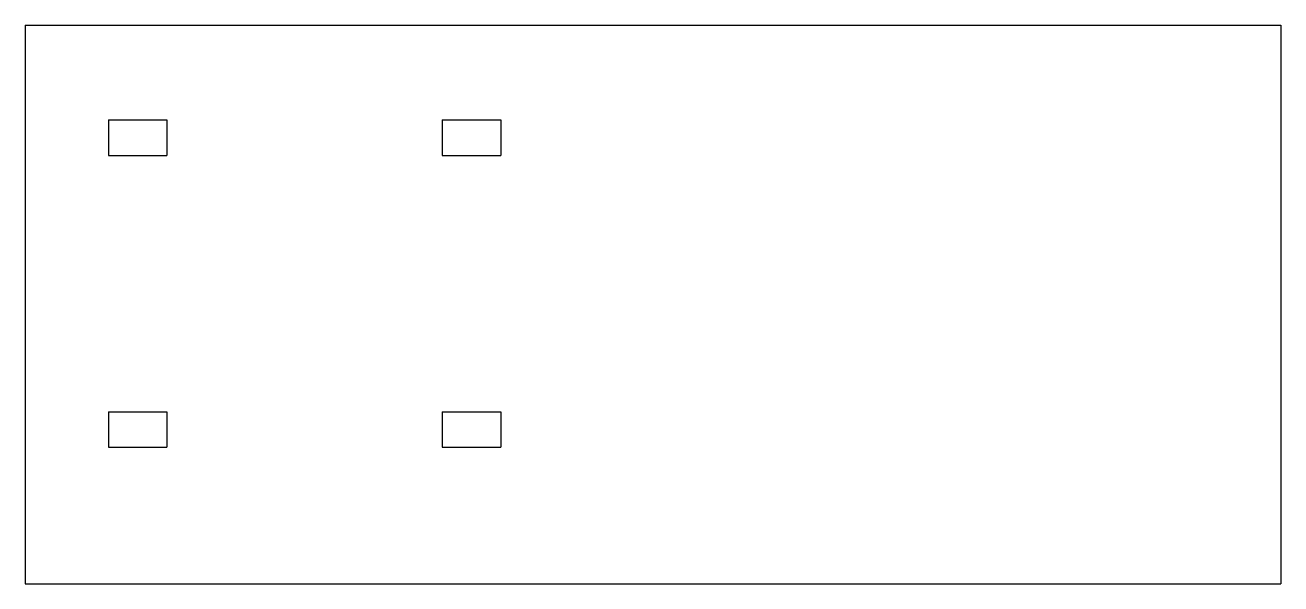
# Model space of a CAD drawing. Header units: millimetres. Extents: x -301 to 0, y 0 to 134.
import ezdxf

# ---------------------------------------------------------------- set-up
doc = ezdxf.new("R2010")
doc.units = ezdxf.units.MM
doc.layers.add('flat', color=7, linetype='CONTINUOUS')

msp = doc.modelspace()

# ---------------------------------------------------------------- linework, layer by layer
at = {"layer": 'flat'}
for p, q in [((-301, 134), (0, 134)), ((-301, 134), (-301, 0)), ((0, 134), (0, 0)), ((-281, 111.25), (-267, 111.25)), ((-281, 111.25), (-281, 102.75)), ((-267, 111.25), (-267, 102.75)), ((-201, 111.25), (-187, 111.25)), ((-201, 111.25), (-201, 102.75)), ((-187, 111.25), (-187, 102.75)), ((-281, 102.75), (-267, 102.75)), ((-201, 102.75), (-187, 102.75)), ((-281, 41.25), (-267, 41.25)), ((-281, 41.25), (-281, 32.75)), ((-267, 41.25), (-267, 32.75)), ((-201, 41.25), (-187, 41.25)), ((-201, 41.25), (-201, 32.75)), ((-187, 41.25), (-187, 32.75)), ((-281, 32.75), (-267, 32.75)), ((-201, 32.75), (-187, 32.75)), ((-301, 0), (0, 0))]:
    msp.add_line(p, q, dxfattribs=at)

doc.saveas('drawing.dxf')
